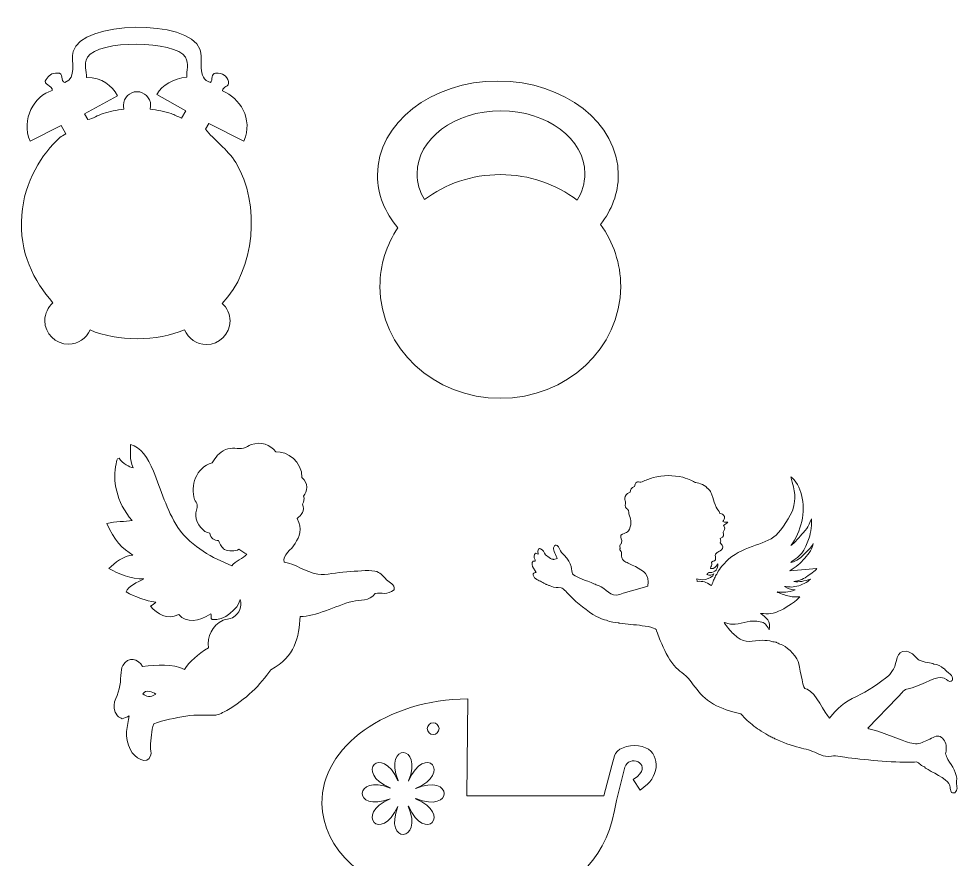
# Model space of a CAD drawing. Header units: millimetres. Extents: x -860 to 152, y -164 to 223.
# Drawn here: x -439.7 to -202.9, y -7.5 to 204.4 of the extents above; entities that cross this region are included whole.
import ezdxf

# ---------------------------------------------------------------- set-up
doc = ezdxf.new("R2010")
doc.units = ezdxf.units.MM
doc.header["$MEASUREMENT"] = 0
doc.layers.add('Camada 1', color=7, linetype='Continuous')

msp = doc.modelspace()

# ---------------------------------------------------------------- linework, layer by layer
at = {"layer": 'Camada 1', "color": 250, "lineweight": 9}
for points, knots in [([(-384.9702, 168.147), (-387.1222, 171.6724), (-390.4432, 173.8836), (-392.6329, 176.5735), (-392.6329, 176.5735), (-392.6329, 176.5735), (-391.7427, 178.0434), (-391.7427, 178.0434), (-391.7427, 178.0434), (-391.7427, 178.0434), (-382.9481, 173.5718), (-382.9481, 173.5718), (-382.9481, 173.5718), (-380.4525, 179.2966), (-384.0473, 184.4779), (-388.2849, 186.2297), (-388.2849, 186.2297), (-388.2515, 187.5019), (-386.5596, 187.1161), (-386.7779, 188.6398), (-386.7779, 188.6398), (-387.2435, 189.9835), (-388.1578, 190.8769), (-390.094, 190.7495), (-390.094, 190.7495), (-391.1662, 190.6168), (-390.7638, 189.0092), (-391.299, 188.3394), (-391.299, 188.3394), (-394.9621, 189.399), (-393.0649, 194.1077), (-394.0114, 196.778), (-394.0114, 196.778), (-396.722, 204.4236), (-424.0005, 203.9915), (-425.9572, 196.1753), (-425.9572, 196.1753), (-426.6129, 193.5542), (-424.8556, 189.5459), (-428.0668, 188.3394), (-428.0668, 188.3394), (-429.2398, 188.5716), (-428.2473, 190.9704), (-429.8745, 190.7495), (-429.8745, 190.7495), (-431.4895, 190.8682), (-432.1004, 189.981), (-432.7454, 189.1289), (-432.7454, 189.1289), (-433.7862, 187.7537), (-431.0794, 187.7183), (-431.2114, 186.337), (-431.2114, 186.337), (-435.8291, 185.052), (-439.1268, 179.0408), (-436.8061, 173.5718), (-436.8061, 173.5718), (-436.8061, 173.5718), (-429.0086, 177.5069), (-429.0086, 177.5069), (-429.0086, 177.5069), (-429.0086, 177.5069), (-427.7566, 175.4398), (-427.7566, 175.4398), (-427.7566, 175.4398), (-428.3146, 175.077), (-428.9358, 174.7801), (-429.272, 174.4759), (-429.272, 174.4759), (-433.8325, 170.3505), (-438.2559, 163.4524), (-438.9158, 154.8865), (-438.9158, 154.8865), (-439.6528, 145.3071), (-435.8308, 138.3921), (-431.0576, 132.8019), (-431.0576, 132.8019), (-432.3015, 131.7119), (-433.0872, 130.1118), (-433.0872, 128.3279), (-433.0872, 128.3279), (-433.0872, 125.0438), (-430.425, 122.3816), (-427.1409, 122.3816), (-427.1409, 122.3816), (-424.6925, 122.3816), (-422.5901, 123.8614), (-421.6784, 125.9752), (-421.6784, 125.9752), (-414.9359, 122.96), (-404.7149, 123.0922), (-397.8706, 125.9866), (-397.8706, 125.9866), (-396.9856, 123.8135), (-394.8527, 122.2813), (-392.3615, 122.2813), (-392.3615, 122.2813), (-389.0774, 122.2813), (-386.4151, 124.9436), (-386.4151, 128.2277), (-386.4151, 128.2277), (-386.4151, 129.9886), (-387.1807, 131.5705), (-388.397, 132.6593), (-388.397, 132.6593), (-380.1679, 140.9729), (-378.6031, 157.7147), (-384.9702, 168.147)], [0, 0, 0, 0, 0.03571429, 0.03571429, 0.03571429, 0.03571429, 0.07142857, 0.07142857, 0.07142857, 0.07142857, 0.10714286, 0.10714286, 0.10714286, 0.10714286, 0.14285714, 0.14285714, 0.14285714, 0.14285714, 0.17857143, 0.17857143, 0.17857143, 0.17857143, 0.21428571, 0.21428571, 0.21428571, 0.21428571, 0.25, 0.25, 0.25, 0.25, 0.28571429, 0.28571429, 0.28571429, 0.28571429, 0.32142857, 0.32142857, 0.32142857, 0.32142857, 0.35714286, 0.35714286, 0.35714286, 0.35714286, 0.39285714, 0.39285714, 0.39285714, 0.39285714, 0.42857143, 0.42857143, 0.42857143, 0.42857143, 0.46428571, 0.46428571, 0.46428571, 0.46428571, 0.5, 0.5, 0.5, 0.5, 0.53571429, 0.53571429, 0.53571429, 0.53571429, 0.57142857, 0.57142857, 0.57142857, 0.57142857, 0.60714286, 0.60714286, 0.60714286, 0.60714286, 0.64285714, 0.64285714, 0.64285714, 0.64285714, 0.67857143, 0.67857143, 0.67857143, 0.67857143, 0.71428571, 0.71428571, 0.71428571, 0.71428571, 0.75, 0.75, 0.75, 0.75, 0.78571429, 0.78571429, 0.78571429, 0.78571429, 0.82142857, 0.82142857, 0.82142857, 0.82142857, 0.85714286, 0.85714286, 0.85714286, 0.85714286, 0.89285714, 0.89285714, 0.89285714, 0.89285714, 0.92857143, 0.92857143, 0.92857143, 0.92857143, 1, 1, 1, 1]), ([(-409.8571, 186.0431), (-407.9623, 186.0431), (-406.4261, 184.507), (-406.4261, 182.6122), (-406.4261, 182.6122), (-406.4261, 182.2704), (-406.4763, 181.9403), (-406.5694, 181.6288), (-406.5694, 181.6288), (-404.7175, 181.4507), (-402.9056, 181.0034), (-401.2436, 180.503), (-401.2436, 180.503), (-400.4305, 180.2587), (-399.5032, 179.7389), (-398.6368, 179.3681), (-398.6368, 179.3681), (-398.6368, 179.3681), (-397.5396, 181.1795), (-397.5396, 181.1795), (-397.5396, 181.1795), (-397.5396, 181.1795), (-404.8603, 185.3251), (-404.8603, 185.3251), (-404.8603, 185.3251), (-403.4023, 187.8476), (-400.8368, 189.2607), (-397.3016, 189.7055), (-397.3016, 189.7055), (-397.3991, 191.3358), (-396.6751, 193.0551), (-397.6534, 194.7174), (-397.6534, 194.7174), (-400.1984, 199.0376), (-419.7338, 199.1703), (-422.3008, 194.7174), (-422.3008, 194.7174), (-423.4494, 192.7236), (-422.5208, 191.3365), (-422.6146, 189.6048), (-422.6146, 189.6048), (-418.5312, 189.5589), (-416.2517, 187.7085), (-414.8062, 185.0244), (-414.8062, 185.0244), (-414.8062, 185.0244), (-423.0935, 180.4479), (-423.0935, 180.4479), (-423.0935, 180.4479), (-423.0935, 180.4479), (-422.2275, 179.0182), (-422.2275, 179.0182), (-422.2275, 179.0182), (-421.0635, 179.1979), (-419.6612, 180.1307), (-418.423, 180.503), (-418.423, 180.503), (-416.7336, 181.0113), (-414.9893, 181.4436), (-413.1427, 181.6218), (-413.1427, 181.6218), (-413.2371, 181.9354), (-413.2881, 182.2678), (-413.2881, 182.6122), (-413.2881, 182.6122), (-413.2881, 184.507), (-411.752, 186.0431), (-409.8571, 186.0431)], [0, 0, 0, 0, 0.05555556, 0.05555556, 0.05555556, 0.05555556, 0.11111111, 0.11111111, 0.11111111, 0.11111111, 0.16666667, 0.16666667, 0.16666667, 0.16666667, 0.22222222, 0.22222222, 0.22222222, 0.22222222, 0.27777778, 0.27777778, 0.27777778, 0.27777778, 0.33333333, 0.33333333, 0.33333333, 0.33333333, 0.38888889, 0.38888889, 0.38888889, 0.38888889, 0.44444444, 0.44444444, 0.44444444, 0.44444444, 0.5, 0.5, 0.5, 0.5, 0.55555556, 0.55555556, 0.55555556, 0.55555556, 0.61111111, 0.61111111, 0.61111111, 0.61111111, 0.66666667, 0.66666667, 0.66666667, 0.66666667, 0.72222222, 0.72222222, 0.72222222, 0.72222222, 0.77777778, 0.77777778, 0.77777778, 0.77777778, 0.83333333, 0.83333333, 0.83333333, 0.83333333, 0.88888889, 0.88888889, 0.88888889, 0.88888889, 1, 1, 1, 1]), ([(-293.0227, 152.5634), (-289.8111, 148.0898), (-287.9374, 142.7154), (-287.9374, 136.934), (-287.9374, 136.934), (-287.9374, 121.3599), (-301.5233, 108.7347), (-318.2822, 108.7347), (-318.2822, 108.7347), (-335.0413, 108.7347), (-348.6271, 121.3599), (-348.6271, 136.934), (-348.6271, 136.934), (-348.6271, 142.37), (-346.9704, 147.4457), (-344.1028, 151.7517), (-344.1028, 151.7517), (-347.3469, 155.5327), (-349.2404, 160.083), (-349.2404, 164.9799), (-349.2404, 164.9799), (-349.2404, 178.0993), (-335.6545, 188.7347), (-318.8954, 188.7347), (-318.8954, 188.7347), (-302.1365, 188.7347), (-288.5507, 178.0993), (-288.5507, 164.9799), (-288.5507, 164.9799), (-288.5507, 160.4283), (-290.1871, 156.1765), (-293.0227, 152.5634)], [0, 0, 0, 0, 0.11111111, 0.11111111, 0.11111111, 0.11111111, 0.22222222, 0.22222222, 0.22222222, 0.22222222, 0.33333333, 0.33333333, 0.33333333, 0.33333333, 0.44444444, 0.44444444, 0.44444444, 0.44444444, 0.55555556, 0.55555556, 0.55555556, 0.55555556, 0.66666667, 0.66666667, 0.66666667, 0.66666667, 0.77777778, 0.77777778, 0.77777778, 0.77777778, 1, 1, 1, 1]), ([(-318.2822, 165.1332), (-310.9374, 165.1332), (-304.2018, 162.7082), (-298.953, 158.6727), (-298.953, 158.6727), (-297.6902, 160.7058), (-296.9837, 162.9723), (-296.9837, 165.3631), (-296.9837, 165.3631), (-296.9837, 174.1234), (-306.4518, 181.2252), (-318.1312, 181.2252), (-318.1312, 181.2252), (-329.8106, 181.2252), (-339.2787, 174.1234), (-339.2787, 165.3631), (-339.2787, 165.3631), (-339.2787, 163.0332), (-338.609, 160.8204), (-337.4058, 158.8275), (-337.4058, 158.8275), (-332.1871, 162.7697), (-325.5318, 165.1332), (-318.2822, 165.1332)], [0, 0, 0, 0, 0.14285714, 0.14285714, 0.14285714, 0.14285714, 0.28571429, 0.28571429, 0.28571429, 0.28571429, 0.42857143, 0.42857143, 0.42857143, 0.42857143, 0.57142857, 0.57142857, 0.57142857, 0.57142857, 0.71428571, 0.71428571, 0.71428571, 0.71428571, 1, 1, 1, 1]), ([(-410.9029, 69.2122), (-413.4653, 70.738), (-415.7488, 73.0721), (-417.4345, 77.1443), (-417.4345, 77.1443), (-415.2767, 77.7041), (-412.7696, 77.652), (-411.0699, 77.9007), (-411.0699, 77.9007), (-415.1712, 82.4853), (-416.0509, 88.3583), (-415.084, 92.2284), (-415.084, 92.2284), (-414.947, 92.776), (-415.0233, 93.5883), (-414.3777, 93.6689), (-414.3777, 93.6689), (-413.4647, 92.2412), (-411.7839, 91.4214), (-410.8136, 91.1798), (-410.8136, 91.1798), (-411.8817, 93.4419), (-411.3582, 95.1563), (-411.5113, 97.1033), (-411.5113, 97.1033), (-408.909, 96.3267), (-407.1331, 93.8461), (-405.7231, 90.3742), (-405.7231, 90.3742), (-403.7864, 85.6055), (-402.4225, 80.6359), (-399.568, 76.1509), (-399.568, 76.1509), (-397.9066, 73.5426), (-395.3579, 71.681), (-393.2058, 70.1723), (-393.2058, 70.1723), (-390.9037, 68.5588), (-388.4823, 67.6828), (-385.94, 66.5134), (-385.94, 66.5134), (-385.1321, 67.6384), (-383.0758, 68.3341), (-382.1974, 69.435), (-382.1974, 69.435), (-382.8975, 69.7452), (-383.4865, 70.3788), (-384.1993, 70.6504), (-384.1993, 70.6504), (-385.0647, 70.1407), (-386.8752, 70.1086), (-387.7877, 70.6231), (-387.7877, 70.6231), (-388.4776, 71.012), (-388.886, 71.8863), (-389.3396, 72.841), (-389.3396, 72.841), (-390.2703, 72.8866), (-391.3785, 73.3657), (-391.5243, 74.751), (-391.5243, 74.751), (-393.1164, 74.8519), (-394.908, 77.0706), (-395.07, 79.1288), (-395.07, 79.1288), (-395.1424, 80.0552), (-394.497, 80.9291), (-394.6652, 81.8312), (-394.6652, 81.8312), (-394.7523, 82.2996), (-395.203, 82.7565), (-395.3438, 83.2228), (-395.3438, 83.2228), (-396.3842, 86.6586), (-395.1622, 91.2538), (-390.9106, 92.4323), (-390.9106, 92.4323), (-390.1047, 93.8199), (-389.2157, 95.0517), (-387.5419, 95.7989), (-387.5419, 95.7989), (-385.9537, 96.5076), (-384.3026, 95.8357), (-383.0063, 96.1321), (-383.0063, 96.1321), (-382.3177, 96.2898), (-381.7558, 96.851), (-381.1085, 97.0577), (-381.1085, 97.0577), (-378.5621, 97.8706), (-376.3074, 97.1427), (-374.8948, 95.2344), (-374.8948, 95.2344), (-371.9165, 95.4231), (-368.2233, 92.7179), (-368.286, 88.7496), (-368.286, 88.7496), (-366.6785, 87.3848), (-366.8043, 85.184), (-367.8915, 84.0875), (-367.8915, 84.0875), (-367.5461, 83.267), (-367.8397, 82.666), (-368.162, 82.076), (-368.162, 82.076), (-367.4258, 80.4421), (-368.4946, 79.1492), (-369.5208, 78.4385), (-369.5208, 78.4385), (-367.98, 75.6673), (-368.9548, 73.924), (-370.0232, 72.0854), (-370.0232, 72.0854), (-370.8558, 70.6521), (-373.2713, 69.0459), (-372.7753, 67.4546), (-372.7753, 67.4546), (-369.6608, 66.8538), (-367.6657, 64.9651), (-364.2441, 64.4126), (-364.2441, 64.4126), (-362.1487, 64.0742), (-359.5024, 64.8549), (-356.9998, 64.9713), (-356.9998, 64.9713), (-354.5434, 65.0855), (-351.8124, 65.5506), (-349.8852, 65.1532), (-349.8852, 65.1532), (-348.5779, 64.8844), (-347.9937, 64.0333), (-346.9482, 62.9845), (-346.9482, 62.9845), (-346.2667, 62.3014), (-344.7304, 61.8137), (-345.0845, 60.4487), (-345.0845, 60.4487), (-346.6489, 58.9872), (-348.3099, 59.8259), (-349.8141, 59.5505), (-349.8141, 59.5505), (-351.2914, 57.355), (-353.5531, 58.0423), (-355.5619, 57.5296), (-355.5619, 57.5296), (-359.9046, 56.422), (-364.8403, 53.5654), (-368.7542, 53.7561), (-368.7542, 53.7561), (-369.0714, 48.5324), (-369.9065, 43.4873), (-376.125, 40.2947), (-376.125, 40.2947), (-378.7473, 36.5282), (-382.4319, 32.7448), (-387.2411, 30.0175), (-387.2411, 30.0175), (-388.0039, 29.5847), (-389.4126, 28.8885), (-389.9588, 28.8483), (-389.9588, 28.8483), (-392.2397, 28.6803), (-394.8249, 29.0941), (-397.5149, 28.6073), (-397.5149, 28.6073), (-400.2679, 28.1088), (-403.0593, 27.5684), (-405.6536, 26.6724), (-405.6536, 26.6724), (-406.2163, 25.009), (-406.3416, 22.6801), (-406.4652, 20.952), (-406.4652, 20.952), (-406.522, 20.1594), (-406.2216, 19.2749), (-406.3599, 18.8111), (-406.3599, 18.8111), (-407.2627, 15.7949), (-410.5672, 18.2276), (-411.5095, 20.0574), (-411.5095, 20.0574), (-413.224, 23.3869), (-412.2537, 26.1842), (-411.803, 28.6838), (-411.803, 28.6838), (-412.4689, 28.2774), (-413.0308, 28.1748), (-413.6359, 27.9469), (-413.6359, 27.9469), (-413.8008, 28.1644), (-414.4568, 28.2642), (-414.7614, 28.6499), (-414.7614, 28.6499), (-416.8087, 31.2431), (-414.8285, 33.2327), (-414.3173, 35.4436), (-414.3173, 35.4436), (-413.7766, 37.784), (-414.1083, 40.1455), (-413.4415, 41.3521), (-413.4415, 41.3521), (-412.0564, 43.8583), (-409.51, 43.0376), (-408.4711, 41.1145), (-408.4711, 41.1145), (-404.7128, 41.5351), (-400.9693, 41.9112), (-397.904, 40.3188), (-397.904, 40.3188), (-396.6127, 42.4007), (-394.5707, 44.2235), (-391.8072, 45.7981), (-391.8072, 45.7981), (-392.2781, 48.6368), (-390.9456, 51.408), (-388.1516, 52.7496), (-388.1516, 52.7496), (-387.4788, 53.0732), (-386.5763, 53.0074), (-385.8159, 53.4195), (-385.8159, 53.4195), (-383.8194, 54.5016), (-383.4314, 56.2533), (-383.8202, 57.9949), (-383.8202, 57.9949), (-384.3496, 55.7286), (-387.9269, 52.4565), (-390.9193, 52.9655), (-390.9193, 52.9655), (-391.4372, 53.0834), (-390.9142, 54.2877), (-391.2833, 54.3542), (-391.2833, 54.3542), (-394.2115, 52.3941), (-397.4924, 51.9944), (-399.3423, 54.1813), (-399.3423, 54.1813), (-402.4673, 52.7464), (-404.5529, 54.3319), (-406.4967, 56.3284), (-406.4967, 56.3284), (-405.9173, 56.6207), (-405.403, 56.9345), (-405.1024, 57.3221), (-405.1024, 57.3221), (-407.7801, 57.6967), (-410.2617, 58.6404), (-412.6306, 59.9134), (-412.6306, 59.9134), (-412.084, 61.3524), (-409.7296, 62.4448), (-408.1288, 63.2052), (-408.1288, 63.2052), (-411.3621, 62.9909), (-414.5448, 64.5376), (-416.9162, 65.8088), (-416.9162, 65.8088), (-415.5359, 67.1662), (-413.2035, 69.1221), (-410.9029, 69.2122)], [0, 0, 0, 0, 0.01515152, 0.01515152, 0.01515152, 0.01515152, 0.03030303, 0.03030303, 0.03030303, 0.03030303, 0.04545455, 0.04545455, 0.04545455, 0.04545455, 0.06060606, 0.06060606, 0.06060606, 0.06060606, 0.07575758, 0.07575758, 0.07575758, 0.07575758, 0.09090909, 0.09090909, 0.09090909, 0.09090909, 0.10606061, 0.10606061, 0.10606061, 0.10606061, 0.12121212, 0.12121212, 0.12121212, 0.12121212, 0.13636364, 0.13636364, 0.13636364, 0.13636364, 0.15151515, 0.15151515, 0.15151515, 0.15151515, 0.16666667, 0.16666667, 0.16666667, 0.16666667, 0.18181818, 0.18181818, 0.18181818, 0.18181818, 0.1969697, 0.1969697, 0.1969697, 0.1969697, 0.21212121, 0.21212121, 0.21212121, 0.21212121, 0.22727273, 0.22727273, 0.22727273, 0.22727273, 0.24242424, 0.24242424, 0.24242424, 0.24242424, 0.25757576, 0.25757576, 0.25757576, 0.25757576, 0.27272727, 0.27272727, 0.27272727, 0.27272727, 0.28787879, 0.28787879, 0.28787879, 0.28787879, 0.3030303, 0.3030303, 0.3030303, 0.3030303, 0.31818182, 0.31818182, 0.31818182, 0.31818182, 0.33333333, 0.33333333, 0.33333333, 0.33333333, 0.34848485, 0.34848485, 0.34848485, 0.34848485, 0.36363636, 0.36363636, 0.36363636, 0.36363636, 0.37878788, 0.37878788, 0.37878788, 0.37878788, 0.39393939, 0.39393939, 0.39393939, 0.39393939, 0.40909091, 0.40909091, 0.40909091, 0.40909091, 0.42424242, 0.42424242, 0.42424242, 0.42424242, 0.43939394, 0.43939394, 0.43939394, 0.43939394, 0.45454545, 0.45454545, 0.45454545, 0.45454545, 0.46969697, 0.46969697, 0.46969697, 0.46969697, 0.48484848, 0.48484848, 0.48484848, 0.48484848, 0.5, 0.5, 0.5, 0.5, 0.51515152, 0.51515152, 0.51515152, 0.51515152, 0.53030303, 0.53030303, 0.53030303, 0.53030303, 0.54545455, 0.54545455, 0.54545455, 0.54545455, 0.56060606, 0.56060606, 0.56060606, 0.56060606, 0.57575758, 0.57575758, 0.57575758, 0.57575758, 0.59090909, 0.59090909, 0.59090909, 0.59090909, 0.60606061, 0.60606061, 0.60606061, 0.60606061, 0.62121212, 0.62121212, 0.62121212, 0.62121212, 0.63636364, 0.63636364, 0.63636364, 0.63636364, 0.65151515, 0.65151515, 0.65151515, 0.65151515, 0.66666667, 0.66666667, 0.66666667, 0.66666667, 0.68181818, 0.68181818, 0.68181818, 0.68181818, 0.6969697, 0.6969697, 0.6969697, 0.6969697, 0.71212121, 0.71212121, 0.71212121, 0.71212121, 0.72727273, 0.72727273, 0.72727273, 0.72727273, 0.74242424, 0.74242424, 0.74242424, 0.74242424, 0.75757576, 0.75757576, 0.75757576, 0.75757576, 0.77272727, 0.77272727, 0.77272727, 0.77272727, 0.78787879, 0.78787879, 0.78787879, 0.78787879, 0.8030303, 0.8030303, 0.8030303, 0.8030303, 0.81818182, 0.81818182, 0.81818182, 0.81818182, 0.83333333, 0.83333333, 0.83333333, 0.83333333, 0.84848485, 0.84848485, 0.84848485, 0.84848485, 0.86363636, 0.86363636, 0.86363636, 0.86363636, 0.87878788, 0.87878788, 0.87878788, 0.87878788, 0.89393939, 0.89393939, 0.89393939, 0.89393939, 0.90909091, 0.90909091, 0.90909091, 0.90909091, 0.92424242, 0.92424242, 0.92424242, 0.92424242, 0.93939394, 0.93939394, 0.93939394, 0.93939394, 0.95454545, 0.95454545, 0.95454545, 0.95454545, 0.96969697, 0.96969697, 0.96969697, 0.96969697, 1, 1, 1, 1]), ([(-303.3585, 70.7405), (-303.0613, 69.9851), (-302.7161, 69.6196), (-302.2169, 69.1763), (-302.2169, 69.1763), (-300.1263, 67.0817), (-300.358, 65.2288), (-300.075, 64.4753), (-300.075, 64.4753), (-299.8641, 63.9137), (-296.7947, 62.7936), (-296.2285, 62.5933), (-296.2285, 62.5933), (-294.9665, 62.1469), (-294.3614, 61.7827), (-293.5469, 61.5089), (-293.5469, 61.5089), (-291.6086, 60.8575), (-290.5657, 58.4693), (-288.2047, 59.2898), (-288.2047, 59.2898), (-285.8268, 60.1163), (-283.4179, 60.6117), (-281.1256, 61.3457), (-281.1256, 61.3457), (-280.539, 64.4984), (-282.246, 65.1423), (-284.2561, 66.2843), (-284.2561, 66.2843), (-285.3764, 66.9208), (-286.194, 67.1659), (-286.925, 67.5963), (-286.925, 67.5963), (-287.3872, 67.8683), (-287.7348, 68.3293), (-287.7585, 68.9892), (-287.7585, 68.9892), (-287.7945, 69.9912), (-287.4734, 69.6755), (-288.1554, 70.5514), (-288.1554, 70.5514), (-288.1394, 70.9509), (-288.09, 70.7524), (-288.106, 71.0684), (-288.106, 71.0684), (-288.1201, 71.3466), (-288.1959, 71.2922), (-288.1544, 71.5691), (-288.1544, 71.5691), (-288.1101, 71.8641), (-287.8679, 71.958), (-287.7534, 72.2821), (-287.7534, 72.2821), (-287.4496, 73.1421), (-288.2003, 73.4626), (-287.8818, 74.1889), (-287.8818, 74.1889), (-286.7478, 75.2097), (-286.0438, 74.2909), (-285.5278, 76.3371), (-285.5278, 76.3371), (-285.1535, 77.8214), (-285.4213, 78.0439), (-285.8618, 79.6256), (-285.8618, 79.6256), (-285.932, 79.8777), (-285.9407, 80.2756), (-285.9986, 80.4614), (-285.9986, 80.4614), (-286.1467, 80.9367), (-286.9051, 80.8641), (-286.8403, 81.7785), (-286.8403, 81.7785), (-286.8186, 82.0835), (-286.6595, 82.1042), (-286.6962, 82.4293), (-286.6962, 82.4293), (-286.7345, 82.7679), (-287.5786, 84.2879), (-285.5829, 85.0312), (-285.5829, 85.0312), (-285.5558, 85.7429), (-285.2613, 86.1561), (-284.4573, 86.5028), (-284.4573, 86.5028), (-284.0838, 88.2592), (-283.382, 87.3917), (-282.568, 87.6849), (-282.568, 87.6849), (-281.5176, 88.0632), (-280.9409, 88.4427), (-279.7563, 88.7282), (-279.7563, 88.7282), (-277.2159, 89.3405), (-274.7063, 89.4174), (-272.3252, 88.8105), (-272.3252, 88.8105), (-270.4825, 88.3407), (-269.6813, 87.7063), (-269.1681, 87.5169), (-269.1681, 87.5169), (-268.8517, 87.4001), (-266.8395, 87.2389), (-266.1691, 86.1017), (-266.1691, 86.1017), (-265.9089, 85.9611), (-266.109, 86.1084), (-265.8433, 85.8454), (-265.8433, 85.8454), (-265.7046, 85.708), (-265.6307, 85.6086), (-265.52, 85.4569), (-265.52, 85.4569), (-265.2568, 85.0962), (-265.1399, 84.7941), (-264.9484, 84.3954), (-264.9484, 84.3954), (-264.5328, 83.5064), (-264.492, 82.7494), (-264.1484, 81.9383), (-264.1484, 81.9383), (-263.2999, 79.9356), (-263.2309, 80.6228), (-262.9288, 79.7186), (-262.9288, 79.7186), (-262.4505, 79.613), (-262.0045, 79.5402), (-261.809, 78.9413), (-261.809, 78.9413), (-261.6008, 78.3036), (-262.0188, 78.1), (-262.1713, 77.6286), (-262.1713, 77.6286), (-261.5289, 77.4537), (-261.4067, 77.5237), (-260.9504, 77.468), (-260.9504, 77.468), (-261.264, 77.2013), (-261.5733, 76.9335), (-262.0069, 76.6943), (-262.0069, 76.6943), (-261.3221, 75.6015), (-262.1043, 75.5412), (-262.0879, 74.9371), (-262.0879, 74.9371), (-262.0632, 74.0217), (-261.7476, 73.9168), (-262.8806, 73.3689), (-262.8806, 73.3689), (-262.6274, 72.8138), (-262.7672, 72.6246), (-262.8876, 72.255), (-262.8876, 72.255), (-260.9768, 70.7938), (-263.5524, 69.9527), (-263.6269, 69.8882), (-263.6269, 69.8882), (-264.3948, 69.2231), (-264.0823, 69.0309), (-264.016, 68.4363), (-264.016, 68.4363), (-263.9296, 67.6619), (-264.5375, 67.7899), (-265.0826, 67.4341), (-265.0826, 67.4341), (-264.7457, 66.2499), (-265.3295, 66.6083), (-265.3372, 65.9047), (-265.3372, 65.9047), (-265.1148, 65.7635), (-265.4109, 65.8365), (-265.0339, 65.7869), (-265.0339, 65.7869), (-264.9132, 65.771), (-264.7966, 65.7881), (-264.6788, 65.8205), (-264.6788, 65.8205), (-263.891, 66.0371), (-263.755, 66.6964), (-263.4619, 67.0312), (-263.4619, 67.0312), (-263.3775, 65.7457), (-264.1183, 64.7828), (-265.4508, 64.7836), (-265.4508, 64.7836), (-266.0019, 64.7839), (-265.8553, 64.769), (-266.2065, 64.2979), (-266.2065, 64.2979), (-265.5593, 63.9001), (-264.9283, 64.2508), (-264.481, 64.4591), (-264.481, 64.4591), (-264.6487, 63.8439), (-265.7487, 63.2248), (-266.5745, 63.0504), (-266.5745, 63.0504), (-267.6384, 62.8257), (-268.3847, 63.2141), (-268.7908, 63.2274), (-268.7908, 63.2274), (-268.7908, 63.2274), (-268.6448, 62.563), (-268.6448, 62.563), (-268.6448, 62.563), (-268.1312, 62.6468), (-267.2533, 62.5378), (-266.8282, 62.441), (-266.8282, 62.441), (-266.4025, 62.3441), (-265.6817, 61.9181), (-265.2996, 61.5934), (-265.2996, 61.5934), (-265.2996, 61.5934), (-265.0304, 61.5048), (-265.0304, 61.5048), (-265.0304, 61.5048), (-264.9325, 61.7676), (-264.9229, 62.1387), (-264.703, 62.3099), (-264.703, 62.3099), (-264.6606, 62.8168), (-264.4805, 63.0491), (-264.2837, 63.4136), (-264.2837, 63.4136), (-264.1099, 63.7357), (-263.9951, 64.1465), (-263.7449, 64.4132), (-263.7449, 64.4132), (-263.4319, 65.2541), (-262.1946, 66.7254), (-261.4324, 67.5275), (-261.4324, 67.5275), (-257.6916, 71.4639), (-251.7912, 71.5429), (-248.7943, 74.2397), (-248.7943, 74.2397), (-247.3773, 75.5149), (-244.9632, 79.3471), (-244.5873, 80.6008), (-244.5873, 80.6008), (-243.6582, 83.6999), (-244.006, 85.1027), (-245.0528, 88.9101), (-245.0528, 88.9101), (-243.9076, 88.3632), (-242.7535, 85.8314), (-242.3751, 84.4159), (-242.3751, 84.4159), (-241.1839, 79.9607), (-242.4797, 75.1867), (-245.049, 71.593), (-245.049, 71.593), (-244.2936, 72.1485), (-242.6195, 74.0058), (-241.9666, 74.772), (-241.9666, 74.772), (-240.3471, 76.6728), (-240.6801, 76.7517), (-239.8911, 78.3442), (-239.8911, 78.3442), (-239.6769, 77.1948), (-240.0881, 74.7125), (-240.4415, 73.5799), (-240.4415, 73.5799), (-240.4415, 73.5799), (-241.2475, 71.427), (-241.2475, 71.427), (-241.2475, 71.427), (-242.6977, 68.5359), (-244.1841, 68.1778), (-245.0913, 67.3271), (-245.0913, 67.3271), (-243.3753, 67.2172), (-239.8046, 71.1727), (-239.4218, 72.124), (-239.4218, 72.124), (-239.5055, 70.969), (-240.5749, 69.541), (-241.5396, 68.4126), (-241.5396, 68.4126), (-242.5866, 67.188), (-243.7087, 66.1813), (-245.2928, 65.2597), (-245.2928, 65.2597), (-245.2928, 65.2597), (-238.5154, 65.8135), (-238.5154, 65.8135), (-238.5154, 65.8135), (-238.8797, 65.2943), (-240.3925, 64.1976), (-241.0355, 63.7836), (-241.0355, 63.7836), (-242.2953, 62.9723), (-242.967, 62.7384), (-244.3391, 62.5148), (-244.3391, 62.5148), (-242.9705, 62.3451), (-241.63, 62.6439), (-240.0969, 63.1163), (-240.0969, 63.1163), (-240.8829, 62.3647), (-242.3751, 61.655), (-243.5204, 61.3552), (-243.5204, 61.3552), (-244.9987, 60.9682), (-245.5504, 61.2357), (-246.6885, 61.3115), (-246.6885, 61.3115), (-245.9347, 60.6207), (-245.0799, 60.615), (-244.0098, 60.465), (-244.0098, 60.465), (-245.6972, 59.6679), (-247.0513, 59.8144), (-248.5311, 59.925), (-248.5311, 59.925), (-248.1282, 59.605), (-246.487, 59.0817), (-245.8061, 58.9118), (-245.8061, 58.9118), (-245.3168, 58.7898), (-244.8253, 58.6964), (-244.3076, 58.6538), (-244.3076, 58.6538), (-243.792, 58.6114), (-243.2378, 58.6862), (-242.8063, 58.6436), (-242.8063, 58.6436), (-243.2915, 57.8884), (-246.2813, 55.9421), (-247.3384, 55.4109), (-247.3384, 55.4109), (-249.6979, 54.2254), (-250.6388, 54.3362), (-252.7348, 54.5026), (-252.7348, 54.5026), (-251.3899, 53.46), (-249.8859, 52.4777), (-250.5671, 50.3723), (-250.5671, 50.3723), (-251.1927, 51.7142), (-251.6772, 52.1632), (-252.7652, 52.4074), (-252.7652, 52.4074), (-255.2234, 52.959), (-257.1037, 51.9445), (-259.1114, 51.8156), (-259.1114, 51.8156), (-260.9929, 51.6947), (-261.2005, 52.1668), (-261.8612, 52.2145), (-261.8612, 52.2145), (-261.2465, 51.1571), (-260.3265, 50.1145), (-259.5093, 49.3122), (-259.5093, 49.3122), (-256.9433, 46.7933), (-255.7871, 47.4907), (-252.96, 47.693), (-252.96, 47.693), (-251.9469, 47.7655), (-251.2941, 47.6982), (-250.3642, 47.5582), (-250.3642, 47.5582), (-250.3642, 47.5582), (-249.5808, 47.3548), (-249.5808, 47.3548), (-249.5808, 47.3548), (-249.3688, 47.3354), (-249.1608, 47.2959), (-248.9671, 47.2512), (-248.9671, 47.2512), (-248.6105, 47.1688), (-248.8205, 47.2188), (-248.4823, 47.0714), (-248.4823, 47.0714), (-248.1119, 46.91), (-247.9397, 46.8204), (-247.5368, 46.6343), (-247.5368, 46.6343), (-246.4024, 46.4175), (-243.9684, 44.2071), (-243.244, 42.3527), (-243.244, 42.3527), (-242.8564, 41.3606), (-242.1502, 36.2316), (-241.5551, 35.5632), (-241.5551, 35.5632), (-241.2897, 35.4127), (-241.2986, 35.4712), (-240.9801, 35.3535), (-240.9801, 35.3535), (-238.5523, 34.4567), (-236.6707, 29.3198), (-235.3414, 28.0859), (-235.3414, 28.0859), (-233.2417, 30.5792), (-231.8825, 32.0581), (-228.3693, 33.6439), (-228.3693, 33.6439), (-226.0252, 34.7019), (-222.3053, 37.1941), (-220.4378, 38.7675), (-220.4378, 38.7675), (-220.1613, 39.0004), (-219.3759, 40.1179), (-219.1914, 40.4211), (-219.1914, 40.4211), (-218.2225, 42.0136), (-218.6928, 45.2206), (-216.0351, 44.9595), (-216.0351, 44.9595), (-214.2665, 44.7858), (-213.4602, 43.0976), (-212.7132, 42.7101), (-212.7132, 42.7101), (-211.5323, 42.0976), (-209.5715, 42.1251), (-209.0226, 41.7332), (-209.0226, 41.7332), (-208.1923, 41.6559), (-207.1832, 41.1638), (-206.6028, 40.6015), (-206.6028, 40.6015), (-206.1805, 40.5843), (-206.3061, 40.0824), (-205.3009, 39.4852), (-205.3009, 39.4852), (-204.0146, 38.7211), (-204.0131, 37.3786), (-204.988, 37.3239), (-204.988, 37.3239), (-205.601, 37.2896), (-205.9376, 38.2873), (-207.2273, 38.3227), (-207.2273, 38.3227), (-209.2346, 38.3777), (-212.9808, 35.9187), (-215.4716, 35.4954), (-215.4716, 35.4954), (-216.6742, 35.291), (-216.7598, 34.7557), (-218.1793, 33.2534), (-218.1793, 33.2534), (-218.1793, 33.2534), (-225.6605, 25.5387), (-225.6605, 25.5387), (-225.6605, 25.5387), (-225.3456, 25.3731), (-224.7542, 25.2663), (-224.419, 25.1668), (-224.419, 25.1668), (-223.9843, 25.0377), (-223.5614, 24.913), (-223.1315, 24.7853), (-223.1315, 24.7853), (-223.1315, 24.7853), (-216.9863, 22.5679), (-216.9863, 22.5679), (-216.9863, 22.5679), (-216.0438, 22.1364), (-214.1964, 21.4997), (-213.2032, 21.6387), (-213.2032, 21.6387), (-212.1321, 21.7886), (-211.0625, 22.3176), (-210.0631, 22.8127), (-210.0631, 22.8127), (-208.885, 23.3963), (-207.9671, 23.9395), (-207.0736, 23.2378), (-207.0736, 23.2378), (-206.3922, 22.7027), (-205.7575, 21.3844), (-205.9513, 20.535), (-205.9513, 20.535), (-205.892, 20.1593), (-205.9159, 20.0528), (-205.9464, 19.7387), (-205.9464, 19.7387), (-205.9776, 19.4181), (-205.9507, 19.3939), (-206.0757, 19.1226), (-206.0757, 19.1226), (-205.8595, 18.6516), (-205.7719, 18.1888), (-205.4638, 17.6564), (-205.4638, 17.6564), (-204.4757, 15.9485), (-203.046, 14.2785), (-203.2835, 12.1288), (-203.2835, 12.1288), (-203.3958, 11.1123), (-202.8816, 10.3438), (-203.4807, 9.5561), (-203.4807, 9.5561), (-203.8683, 9.0466), (-204.1919, 9.2545), (-204.6147, 9.3694), (-204.6147, 9.3694), (-205.0578, 10.401), (-204.6562, 10.98), (-205.563, 11.9973), (-205.563, 11.9973), (-206.8272, 13.4157), (-210.9727, 15.1135), (-211.4201, 15.7995), (-211.4201, 15.7995), (-211.4201, 15.7995), (-211.9771, 16.0802), (-211.9771, 16.0802), (-211.9771, 16.0802), (-212.2477, 16.2474), (-212.2013, 16.1863), (-212.4214, 16.3678), (-212.4214, 16.3678), (-212.5792, 16.5184), (-212.7019, 16.6308), (-212.8893, 16.7843), (-212.8893, 16.7843), (-213.4469, 17.2412), (-213.3989, 17.0067), (-214.6549, 16.9743), (-214.6549, 16.9743), (-219.344, 16.8532), (-227.065, 17.6222), (-231.4737, 18.2364), (-231.4737, 18.2364), (-232.2748, 18.348), (-233.0608, 18.5293), (-233.8079, 18.61), (-233.8079, 18.61), (-234.5593, 18.6912), (-234.9766, 18.1721), (-236.3592, 18.4601), (-236.3592, 18.4601), (-237.9215, 18.7855), (-239.1695, 19.6804), (-240.654, 20.108), (-240.654, 20.108), (-241.4434, 20.3355), (-242.1997, 20.4443), (-242.92, 20.6456), (-242.92, 20.6456), (-244.7889, 21.1676), (-247.3222, 22.0424), (-249.1195, 22.9058), (-249.1195, 22.9058), (-249.333, 23.0083), (-249.1121, 22.8557), (-249.2979, 23.0202), (-249.2979, 23.0202), (-249.531, 23.111), (-249.603, 23.1816), (-249.8503, 23.295), (-249.8503, 23.295), (-250.0966, 23.4078), (-250.1906, 23.4204), (-250.3924, 23.5246), (-250.3924, 23.5246), (-250.7269, 23.6974), (-251.0271, 23.908), (-251.3685, 24.1464), (-251.3685, 24.1464), (-251.3685, 24.1464), (-252.5786, 24.8392), (-252.5786, 24.8392), (-252.5786, 24.8392), (-253.6902, 25.5247), (-255.0503, 26.6159), (-256.0474, 27.5148), (-256.0474, 27.5148), (-257.6463, 28.9564), (-257.1394, 29.0956), (-258.3332, 29.3472), (-258.3332, 29.3472), (-258.8346, 29.4528), (-259.2131, 29.5676), (-259.7081, 29.7092), (-259.7081, 29.7092), (-261.8353, 30.3179), (-264.148, 31.1805), (-266.0476, 32.6198), (-266.0476, 32.6198), (-267.8189, 33.9619), (-268.7018, 35.3241), (-270.1677, 37.2066), (-270.1677, 37.2066), (-272.157, 39.7611), (-273.0247, 39.5942), (-274.5214, 41.4104), (-274.5214, 41.4104), (-275.959, 43.1548), (-277.0697, 45.4278), (-277.969, 47.6431), (-277.969, 47.6431), (-278.2185, 48.2577), (-278.4549, 48.8811), (-278.6827, 49.5042), (-278.6827, 49.5042), (-279.0539, 50.5191), (-278.8859, 50.5027), (-279.6981, 50.7881), (-279.6981, 50.7881), (-281.4374, 51.399), (-283.5504, 51.5057), (-285.4063, 51.7247), (-285.4063, 51.7247), (-286.0501, 51.8006), (-287.6421, 51.8774), (-288.1684, 52.0746), (-288.1684, 52.0746), (-288.6242, 52.0682), (-288.2123, 52.054), (-288.6253, 52.1057), (-288.6253, 52.1057), (-288.6253, 52.1057), (-289.9, 52.3142), (-289.9, 52.3142), (-289.9, 52.3142), (-290.4079, 52.3674), (-291.1425, 52.5271), (-291.517, 52.7585), (-291.517, 52.7585), (-291.983, 52.7173), (-293.5179, 53.4351), (-294.0515, 53.7249), (-294.0515, 53.7249), (-296.4106, 55.0064), (-298.7866, 57.063), (-300.7768, 58.993), (-300.7768, 58.993), (-301.1479, 59.3528), (-302.4527, 60.8659), (-302.9431, 60.9254), (-302.9431, 60.9254), (-304.1108, 61.0671), (-304.3206, 60.912), (-305.713, 61.4153), (-305.713, 61.4153), (-305.9962, 61.5177), (-306.0988, 61.6298), (-306.3855, 61.7247), (-306.3855, 61.7247), (-306.7251, 61.8371), (-306.7071, 61.8026), (-307.0087, 61.958), (-307.0087, 61.958), (-307.2395, 62.0769), (-307.3699, 62.1725), (-307.5975, 62.2897), (-307.5975, 62.2897), (-307.844, 62.4167), (-307.9582, 62.4437), (-308.1965, 62.5823), (-308.1965, 62.5823), (-308.8791, 62.9793), (-310.0952, 63.3508), (-310.0336, 64.5098), (-310.0336, 64.5098), (-309.7593, 64.7101), (-309.5886, 64.8215), (-309.2607, 64.807), (-309.2607, 64.807), (-309.2607, 64.807), (-310.1898, 66.2818), (-310.1898, 66.2818), (-310.1898, 66.2818), (-310.3874, 66.9602), (-310.4597, 67.924), (-309.4752, 67.6873), (-309.4752, 67.6873), (-309.4752, 67.6873), (-309.5453, 68.0206), (-309.5453, 68.0206), (-309.5453, 68.0206), (-309.8434, 68.6986), (-309.8855, 69.2703), (-309.3833, 69.6628), (-309.3833, 69.6628), (-309.3833, 69.6628), (-308.7848, 69.4377), (-308.7848, 69.4377), (-308.7848, 69.4377), (-309.0894, 71.9917), (-307.3649, 70.4908), (-306.8881, 69.2515), (-306.8881, 69.2515), (-306.8881, 69.2515), (-305.9495, 68.5563), (-305.9495, 68.5563), (-305.9495, 68.5563), (-305.4836, 68.221), (-305.5449, 68.2396), (-305.0763, 68.1554), (-305.0763, 68.1554), (-305.053, 68.1512), (-305.0185, 68.1453), (-304.9973, 68.1415), (-304.9973, 68.1415), (-304.976, 68.1377), (-304.9353, 68.1292), (-304.9179, 68.126), (-304.9179, 68.126), (-304.9003, 68.1227), (-304.8642, 68.117), (-304.838, 68.1096), (-304.838, 68.1096), (-304.838, 68.1096), (-303.9424, 68.3238), (-303.9424, 68.3238), (-303.9424, 68.3238), (-304.2125, 69.0682), (-304.9281, 70.3747), (-304.8767, 71.0477), (-304.8767, 71.0477), (-304.8531, 71.357), (-304.1556, 72.5515), (-303.3585, 70.7405)], [0, 0, 0, 0, 0.00552486, 0.00552486, 0.00552486, 0.00552486, 0.01104972, 0.01104972, 0.01104972, 0.01104972, 0.01657459, 0.01657459, 0.01657459, 0.01657459, 0.02209945, 0.02209945, 0.02209945, 0.02209945, 0.02762431, 0.02762431, 0.02762431, 0.02762431, 0.03314917, 0.03314917, 0.03314917, 0.03314917, 0.03867403, 0.03867403, 0.03867403, 0.03867403, 0.0441989, 0.0441989, 0.0441989, 0.0441989, 0.04972376, 0.04972376, 0.04972376, 0.04972376, 0.05524862, 0.05524862, 0.05524862, 0.05524862, 0.06077348, 0.06077348, 0.06077348, 0.06077348, 0.06629834, 0.06629834, 0.06629834, 0.06629834, 0.0718232, 0.0718232, 0.0718232, 0.0718232, 0.07734807, 0.07734807, 0.07734807, 0.07734807, 0.08287293, 0.08287293, 0.08287293, 0.08287293, 0.08839779, 0.08839779, 0.08839779, 0.08839779, 0.09392265, 0.09392265, 0.09392265, 0.09392265, 0.09944751, 0.09944751, 0.09944751, 0.09944751, 0.10497238, 0.10497238, 0.10497238, 0.10497238, 0.11049724, 0.11049724, 0.11049724, 0.11049724, 0.1160221, 0.1160221, 0.1160221, 0.1160221, 0.12154696, 0.12154696, 0.12154696, 0.12154696, 0.12707182, 0.12707182, 0.12707182, 0.12707182, 0.13259669, 0.13259669, 0.13259669, 0.13259669, 0.13812155, 0.13812155, 0.13812155, 0.13812155, 0.14364641, 0.14364641, 0.14364641, 0.14364641, 0.14917127, 0.14917127, 0.14917127, 0.14917127, 0.15469613, 0.15469613, 0.15469613, 0.15469613, 0.16022099, 0.16022099, 0.16022099, 0.16022099, 0.16574586, 0.16574586, 0.16574586, 0.16574586, 0.17127072, 0.17127072, 0.17127072, 0.17127072, 0.17679558, 0.17679558, 0.17679558, 0.17679558, 0.18232044, 0.18232044, 0.18232044, 0.18232044, 0.1878453, 0.1878453, 0.1878453, 0.1878453, 0.19337017, 0.19337017, 0.19337017, 0.19337017, 0.19889503, 0.19889503, 0.19889503, 0.19889503, 0.20441989, 0.20441989, 0.20441989, 0.20441989, 0.20994475, 0.20994475, 0.20994475, 0.20994475, 0.21546961, 0.21546961, 0.21546961, 0.21546961, 0.22099448, 0.22099448, 0.22099448, 0.22099448, 0.22651934, 0.22651934, 0.22651934, 0.22651934, 0.2320442, 0.2320442, 0.2320442, 0.2320442, 0.23756906, 0.23756906, 0.23756906, 0.23756906, 0.24309392, 0.24309392, 0.24309392, 0.24309392, 0.24861878, 0.24861878, 0.24861878, 0.24861878, 0.25414365, 0.25414365, 0.25414365, 0.25414365, 0.25966851, 0.25966851, 0.25966851, 0.25966851, 0.26519337, 0.26519337, 0.26519337, 0.26519337, 0.27071823, 0.27071823, 0.27071823, 0.27071823, 0.27624309, 0.27624309, 0.27624309, 0.27624309, 0.28176796, 0.28176796, 0.28176796, 0.28176796, 0.28729282, 0.28729282, 0.28729282, 0.28729282, 0.29281768, 0.29281768, 0.29281768, 0.29281768, 0.29834254, 0.29834254, 0.29834254, 0.29834254, 0.3038674, 0.3038674, 0.3038674, 0.3038674, 0.30939227, 0.30939227, 0.30939227, 0.30939227, 0.31491713, 0.31491713, 0.31491713, 0.31491713, 0.32044199, 0.32044199, 0.32044199, 0.32044199, 0.32596685, 0.32596685, 0.32596685, 0.32596685, 0.33149171, 0.33149171, 0.33149171, 0.33149171, 0.33701657, 0.33701657, 0.33701657, 0.33701657, 0.34254144, 0.34254144, 0.34254144, 0.34254144, 0.3480663, 0.3480663, 0.3480663, 0.3480663, 0.35359116, 0.35359116, 0.35359116, 0.35359116, 0.35911602, 0.35911602, 0.35911602, 0.35911602, 0.36464088, 0.36464088, 0.36464088, 0.36464088, 0.37016575, 0.37016575, 0.37016575, 0.37016575, 0.37569061, 0.37569061, 0.37569061, 0.37569061, 0.38121547, 0.38121547, 0.38121547, 0.38121547, 0.38674033, 0.38674033, 0.38674033, 0.38674033, 0.39226519, 0.39226519, 0.39226519, 0.39226519, 0.39779006, 0.39779006, 0.39779006, 0.39779006, 0.40331492, 0.40331492, 0.40331492, 0.40331492, 0.40883978, 0.40883978, 0.40883978, 0.40883978, 0.41436464, 0.41436464, 0.41436464, 0.41436464, 0.4198895, 0.4198895, 0.4198895, 0.4198895, 0.42541436, 0.42541436, 0.42541436, 0.42541436, 0.43093923, 0.43093923, 0.43093923, 0.43093923, 0.43646409, 0.43646409, 0.43646409, 0.43646409, 0.44198895, 0.44198895, 0.44198895, 0.44198895, 0.44751381, 0.44751381, 0.44751381, 0.44751381, 0.45303867, 0.45303867, 0.45303867, 0.45303867, 0.45856354, 0.45856354, 0.45856354, 0.45856354, 0.4640884, 0.4640884, 0.4640884, 0.4640884, 0.46961326, 0.46961326, 0.46961326, 0.46961326, 0.47513812, 0.47513812, 0.47513812, 0.47513812, 0.48066298, 0.48066298, 0.48066298, 0.48066298, 0.48618785, 0.48618785, 0.48618785, 0.48618785, 0.49171271, 0.49171271, 0.49171271, 0.49171271, 0.49723757, 0.49723757, 0.49723757, 0.49723757, 0.50276243, 0.50276243, 0.50276243, 0.50276243, 0.50828729, 0.50828729, 0.50828729, 0.50828729, 0.51381215, 0.51381215, 0.51381215, 0.51381215, 0.51933702, 0.51933702, 0.51933702, 0.51933702, 0.52486188, 0.52486188, 0.52486188, 0.52486188, 0.53038674, 0.53038674, 0.53038674, 0.53038674, 0.5359116, 0.5359116, 0.5359116, 0.5359116, 0.54143646, 0.54143646, 0.54143646, 0.54143646, 0.54696133, 0.54696133, 0.54696133, 0.54696133, 0.55248619, 0.55248619, 0.55248619, 0.55248619, 0.55801105, 0.55801105, 0.55801105, 0.55801105, 0.56353591, 0.56353591, 0.56353591, 0.56353591, 0.56906077, 0.56906077, 0.56906077, 0.56906077, 0.57458564, 0.57458564, 0.57458564, 0.57458564, 0.5801105, 0.5801105, 0.5801105, 0.5801105, 0.58563536, 0.58563536, 0.58563536, 0.58563536, 0.59116022, 0.59116022, 0.59116022, 0.59116022, 0.59668508, 0.59668508, 0.59668508, 0.59668508, 0.60220994, 0.60220994, 0.60220994, 0.60220994, 0.60773481, 0.60773481, 0.60773481, 0.60773481, 0.61325967, 0.61325967, 0.61325967, 0.61325967, 0.61878453, 0.61878453, 0.61878453, 0.61878453, 0.62430939, 0.62430939, 0.62430939, 0.62430939, 0.62983425, 0.62983425, 0.62983425, 0.62983425, 0.63535912, 0.63535912, 0.63535912, 0.63535912, 0.64088398, 0.64088398, 0.64088398, 0.64088398, 0.64640884, 0.64640884, 0.64640884, 0.64640884, 0.6519337, 0.6519337, 0.6519337, 0.6519337, 0.65745856, 0.65745856, 0.65745856, 0.65745856, 0.66298343, 0.66298343, 0.66298343, 0.66298343, 0.66850829, 0.66850829, 0.66850829, 0.66850829, 0.67403315, 0.67403315, 0.67403315, 0.67403315, 0.67955801, 0.67955801, 0.67955801, 0.67955801, 0.68508287, 0.68508287, 0.68508287, 0.68508287, 0.69060773, 0.69060773, 0.69060773, 0.69060773, 0.6961326, 0.6961326, 0.6961326, 0.6961326, 0.70165746, 0.70165746, 0.70165746, 0.70165746, 0.70718232, 0.70718232, 0.70718232, 0.70718232, 0.71270718, 0.71270718, 0.71270718, 0.71270718, 0.71823204, 0.71823204, 0.71823204, 0.71823204, 0.72375691, 0.72375691, 0.72375691, 0.72375691, 0.72928177, 0.72928177, 0.72928177, 0.72928177, 0.73480663, 0.73480663, 0.73480663, 0.73480663, 0.74033149, 0.74033149, 0.74033149, 0.74033149, 0.74585635, 0.74585635, 0.74585635, 0.74585635, 0.75138122, 0.75138122, 0.75138122, 0.75138122, 0.75690608, 0.75690608, 0.75690608, 0.75690608, 0.76243094, 0.76243094, 0.76243094, 0.76243094, 0.7679558, 0.7679558, 0.7679558, 0.7679558, 0.77348066, 0.77348066, 0.77348066, 0.77348066, 0.77900552, 0.77900552, 0.77900552, 0.77900552, 0.78453039, 0.78453039, 0.78453039, 0.78453039, 0.79005525, 0.79005525, 0.79005525, 0.79005525, 0.79558011, 0.79558011, 0.79558011, 0.79558011, 0.80110497, 0.80110497, 0.80110497, 0.80110497, 0.80662983, 0.80662983, 0.80662983, 0.80662983, 0.8121547, 0.8121547, 0.8121547, 0.8121547, 0.81767956, 0.81767956, 0.81767956, 0.81767956, 0.82320442, 0.82320442, 0.82320442, 0.82320442, 0.82872928, 0.82872928, 0.82872928, 0.82872928, 0.83425414, 0.83425414, 0.83425414, 0.83425414, 0.83977901, 0.83977901, 0.83977901, 0.83977901, 0.84530387, 0.84530387, 0.84530387, 0.84530387, 0.85082873, 0.85082873, 0.85082873, 0.85082873, 0.85635359, 0.85635359, 0.85635359, 0.85635359, 0.86187845, 0.86187845, 0.86187845, 0.86187845, 0.86740331, 0.86740331, 0.86740331, 0.86740331, 0.87292818, 0.87292818, 0.87292818, 0.87292818, 0.87845304, 0.87845304, 0.87845304, 0.87845304, 0.8839779, 0.8839779, 0.8839779, 0.8839779, 0.88950276, 0.88950276, 0.88950276, 0.88950276, 0.89502762, 0.89502762, 0.89502762, 0.89502762, 0.90055249, 0.90055249, 0.90055249, 0.90055249, 0.90607735, 0.90607735, 0.90607735, 0.90607735, 0.91160221, 0.91160221, 0.91160221, 0.91160221, 0.91712707, 0.91712707, 0.91712707, 0.91712707, 0.92265193, 0.92265193, 0.92265193, 0.92265193, 0.9281768, 0.9281768, 0.9281768, 0.9281768, 0.93370166, 0.93370166, 0.93370166, 0.93370166, 0.93922652, 0.93922652, 0.93922652, 0.93922652, 0.94475138, 0.94475138, 0.94475138, 0.94475138, 0.95027624, 0.95027624, 0.95027624, 0.95027624, 0.9558011, 0.9558011, 0.9558011, 0.9558011, 0.96132597, 0.96132597, 0.96132597, 0.96132597, 0.96685083, 0.96685083, 0.96685083, 0.96685083, 0.97237569, 0.97237569, 0.97237569, 0.97237569, 0.97790055, 0.97790055, 0.97790055, 0.97790055, 0.98342541, 0.98342541, 0.98342541, 0.98342541, 0.98895028, 0.98895028, 0.98895028, 0.98895028, 1, 1, 1, 1]), ([(-408.412, 34.2534), (-407.548, 33.5018), (-406.5337, 33.1863), (-405.077, 34.1571), (-405.077, 34.1571), (-405.9499, 34.7166), (-407.6315, 35.3684), (-408.412, 34.2534)], [0, 0, 0, 0, 0.33333333, 0.33333333, 0.33333333, 0.33333333, 1, 1, 1, 1]), ([(-326.4612, 32.9478), (-326.4612, 32.9478), (-326.707, 8.5258), (-326.707, 8.5258), (-326.707, 8.5258), (-326.707, 8.5258), (-292.2185, 8.5284), (-292.2185, 8.5284), (-292.2185, 8.5284), (-292.2185, 8.5284), (-290.1517, 16.1427), (-290.1517, 16.1427), (-290.1517, 16.1427), (-290.1517, 16.1427), (-289.5178, 18.5719), (-289.5178, 18.5719), (-289.5178, 18.5719), (-289.0763, 20.264), (-286.2161, 21.5152), (-283.4697, 21.1434), (-283.4697, 21.1434), (-278.0096, 20.4042), (-277.9205, 14.4028), (-281.2007, 11.462), (-281.2007, 11.462), (-281.2007, 11.462), (-283.0705, 9.9117), (-283.0705, 9.9117), (-283.0705, 9.9117), (-283.0705, 9.9117), (-284.7942, 12.6499), (-284.7942, 12.6499), (-284.7942, 12.6499), (-284.7942, 12.6499), (-283.692, 13.395), (-283.692, 13.395), (-283.692, 13.395), (-279.9719, 16.8682), (-286.0665, 18.8945), (-286.8746, 15.7123), (-286.8746, 15.7123), (-286.8746, 15.7123), (-288.9975, 7.3565), (-288.9975, 7.3565), (-288.9975, 7.3565), (-291.1966, -6.8724), (-298.7333, -14.6777), (-311.7635, -16.9337), (-311.7635, -16.9337), (-311.7635, -16.9337), (-322.851, -24.4407), (-322.851, -24.4407), (-322.851, -24.4407), (-322.851, -24.4407), (-321.011, -25.7903), (-321.011, -25.7903), (-321.011, -25.7903), (-318.6606, -23.7041), (-315.4874, -22.4083), (-311.9837, -22.3713), (-311.9837, -22.3713), (-304.6525, -22.2938), (-298.6506, -27.7542), (-298.5785, -34.5673), (-298.5785, -34.5673), (-298.5066, -41.3807), (-304.3917, -46.9666), (-311.7229, -47.0441), (-311.7229, -47.0441), (-318.0472, -47.111), (-323.3813, -43.0569), (-324.7742, -37.5681), (-324.7742, -37.5681), (-326.5364, -42.9987), (-331.9304, -46.9834), (-338.3528, -47.0513), (-338.3528, -47.0513), (-346.2657, -47.1349), (-352.7436, -41.2416), (-352.8213, -33.8879), (-352.8213, -33.8879), (-352.8991, -26.5344), (-346.5472, -20.5054), (-338.6343, -20.4217), (-338.6343, -20.4217), (-336.2443, -20.3965), (-333.9851, -20.9164), (-331.9937, -21.8576), (-331.9937, -21.8576), (-331.9937, -21.8576), (-337.4575, -17.8497), (-337.4575, -17.8497), (-337.4575, -17.8497), (-352.3233, -14.5974), (-363.1358, -4.9458), (-363.2575, 6.5706), (-363.2575, 6.5706), (-363.4093, 20.9221), (-346.9739, 32.731), (-326.4612, 32.9478)], [0, 0, 0, 0, 0.03846154, 0.03846154, 0.03846154, 0.03846154, 0.07692308, 0.07692308, 0.07692308, 0.07692308, 0.11538462, 0.11538462, 0.11538462, 0.11538462, 0.15384615, 0.15384615, 0.15384615, 0.15384615, 0.19230769, 0.19230769, 0.19230769, 0.19230769, 0.23076923, 0.23076923, 0.23076923, 0.23076923, 0.26923077, 0.26923077, 0.26923077, 0.26923077, 0.30769231, 0.30769231, 0.30769231, 0.30769231, 0.34615385, 0.34615385, 0.34615385, 0.34615385, 0.38461538, 0.38461538, 0.38461538, 0.38461538, 0.42307692, 0.42307692, 0.42307692, 0.42307692, 0.46153846, 0.46153846, 0.46153846, 0.46153846, 0.5, 0.5, 0.5, 0.5, 0.53846154, 0.53846154, 0.53846154, 0.53846154, 0.57692308, 0.57692308, 0.57692308, 0.57692308, 0.61538462, 0.61538462, 0.61538462, 0.61538462, 0.65384615, 0.65384615, 0.65384615, 0.65384615, 0.69230769, 0.69230769, 0.69230769, 0.69230769, 0.73076923, 0.73076923, 0.73076923, 0.73076923, 0.76923077, 0.76923077, 0.76923077, 0.76923077, 0.80769231, 0.80769231, 0.80769231, 0.80769231, 0.84615385, 0.84615385, 0.84615385, 0.84615385, 0.88461538, 0.88461538, 0.88461538, 0.88461538, 0.92307692, 0.92307692, 0.92307692, 0.92307692, 1, 1, 1, 1]), ([(-335.2129, 26.9153), (-334.4, 26.9153), (-333.741, 26.2564), (-333.741, 25.4434), (-333.741, 25.4434), (-333.741, 24.6305), (-334.4, 23.9715), (-335.2129, 23.9715), (-335.2129, 23.9715), (-336.0258, 23.9715), (-336.6848, 24.6305), (-336.6848, 25.4434), (-336.6848, 25.4434), (-336.6848, 26.2564), (-336.0258, 26.9153), (-335.2129, 26.9153)], [0, 0, 0, 0, 0.2, 0.2, 0.2, 0.2, 0.4, 0.4, 0.4, 0.4, 0.6, 0.6, 0.6, 0.6, 1, 1, 1, 1]), ([(-341.4634, 12.2477), (-337.4901, 21.5975), (-347.8282, 21.9982), (-344.0618, 12.3275), (-344.0618, 12.3275), (-344.0744, 12.3228), (-344.0868, 12.3179), (-344.0993, 12.3132), (-344.0993, 12.3132), (-348.2512, 21.776), (-355.2308, 14.3128), (-346.0352, 10.4902), (-346.0352, 10.4902), (-346.0437, 10.4714), (-346.0518, 10.4525), (-346.06, 10.4335), (-346.06, 10.4335), (-355.2383, 14.2252), (-355.611, 4.0908), (-346.0826, 7.7395), (-346.0826, 7.7395), (-346.0773, 7.7264), (-346.072, 7.7132), (-346.0665, 7.7001), (-346.0665, 7.7001), (-355.2485, 3.8845), (-348.3089, -3.5609), (-344.1541, 5.827), (-344.1541, 5.827), (-344.1541, 5.827), (-344.1197, 5.8134), (-344.1197, 5.8134), (-344.1197, 5.8134), (-347.8404, -3.8006), (-337.5872, -3.4135), (-341.4817, 5.8632), (-341.4817, 5.8632), (-341.4657, 5.8701), (-341.4497, 5.8769), (-341.4338, 5.8842), (-341.4338, 5.8842), (-337.2607, -3.67), (-330.2054, 3.9377), (-339.6382, 7.744), (-339.6382, 7.744), (-339.6326, 7.7576), (-339.6269, 7.7711), (-339.6215, 7.7848), (-339.6215, 7.7848), (-329.8437, 3.9078), (-330.2231, 14.3467), (-339.623, 10.3377), (-339.623, 10.3377), (-339.6296, 10.3545), (-339.6365, 10.3712), (-339.6435, 10.3879), (-339.6435, 10.3879), (-330.172, 14.1945), (-337.2542, 21.83), (-341.4292, 12.2327), (-341.4292, 12.2327), (-341.4405, 12.2378), (-341.4521, 12.2427), (-341.4634, 12.2477)], [0, 0, 0, 0, 0.05882353, 0.05882353, 0.05882353, 0.05882353, 0.11764706, 0.11764706, 0.11764706, 0.11764706, 0.17647059, 0.17647059, 0.17647059, 0.17647059, 0.23529412, 0.23529412, 0.23529412, 0.23529412, 0.29411765, 0.29411765, 0.29411765, 0.29411765, 0.35294118, 0.35294118, 0.35294118, 0.35294118, 0.41176471, 0.41176471, 0.41176471, 0.41176471, 0.47058824, 0.47058824, 0.47058824, 0.47058824, 0.52941176, 0.52941176, 0.52941176, 0.52941176, 0.58823529, 0.58823529, 0.58823529, 0.58823529, 0.64705882, 0.64705882, 0.64705882, 0.64705882, 0.70588235, 0.70588235, 0.70588235, 0.70588235, 0.76470588, 0.76470588, 0.76470588, 0.76470588, 0.82352941, 0.82352941, 0.82352941, 0.82352941, 0.88235294, 0.88235294, 0.88235294, 0.88235294, 1, 1, 1, 1])]:
    msp.add_open_spline(points, degree=3, knots=knots, dxfattribs=at)

doc.saveas('drawing.dxf')
